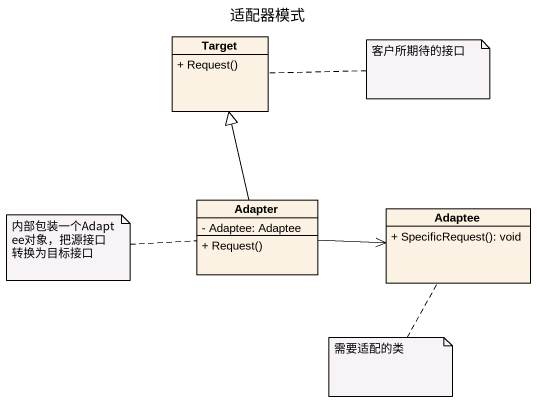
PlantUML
@startuml
title 适配器模式
hide circle
hide empty members
skinparam classAttributeIconSize 0
class Target {
  + Request()
}
class Adapter {
  - Adaptee: Adaptee
  + Request()
}
class Adaptee {
  + SpecificRequest(): void
}
Adapter -up-|> Target
Adapter -right-> Adaptee
note right of Target : 客户所期待的接口
note left of Adapter : 内部包装一个Adaptee对象，把源接口转换为目标接口
note bottom of Adaptee : 需要适配的类
@enduml
